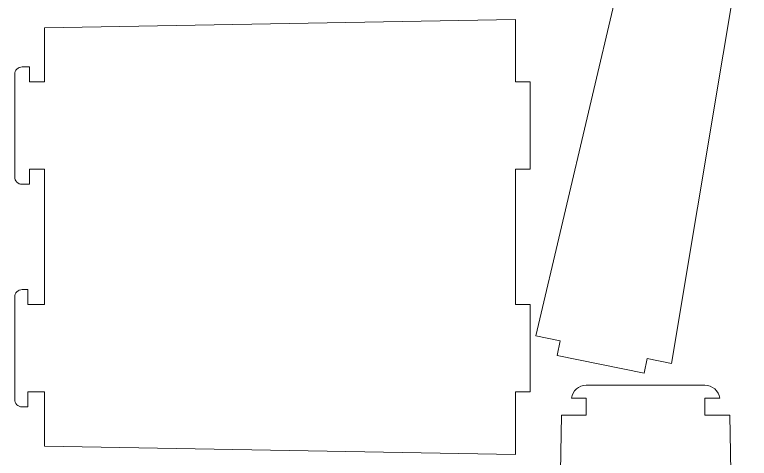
# Model space of a CAD drawing. Header units: millimetres. Extents: x -354 to 354, y -354 to 354.
# Drawn here: x 59 to 353.5, y -176.1 to 1.6 of the extents above; entities that cross this region are included whole.
import ezdxf

# ---------------------------------------------------------------- set-up
doc = ezdxf.new("R2010")
doc.units = ezdxf.units.MM
doc.header["$MEASUREMENT"] = 0
doc.layers.add('Camada 1', color=7, linetype='Continuous')

msp = doc.modelspace()

# ---------------------------------------------------------------- linework, layer by layer
at = {"layer": 'Camada 1', "color": 250, "lineweight": 20}
for points, knots in [([(267.8806, -127.073), (267.8806, -127.073), (311.2272, 56.8148), (311.2272, 56.8148), (311.2272, 56.8148), (311.2272, 56.8148), (321.0307, 54.8424), (321.0307, 54.8424), (321.0307, 54.8424), (321.0307, 54.8424), (322.3522, 61.4108), (322.3522, 61.4108), (322.3522, 61.4108), (322.3522, 61.4108), (316.4701, 62.5942), (316.4701, 62.5942), (316.4701, 62.5942), (316.4701, 62.5942), (316.9237, 64.849), (316.9237, 64.849), (316.9237, 64.849), (317.0807, 65.629), (317.5411, 66.3148), (318.2035, 66.7553), (318.2035, 66.7553), (318.8661, 67.1959), (319.6765, 67.3552), (320.4566, 67.1983), (320.4566, 67.1983), (320.4566, 67.1983), (349.0496, 61.4456), (349.0496, 61.4456), (349.0496, 61.4456), (349.8296, 61.2887), (350.5154, 60.8283), (350.9559, 60.1658), (350.9559, 60.1658), (351.3965, 59.5032), (351.5559, 58.6928), (351.3989, 57.9128), (351.3989, 57.9128), (351.3989, 57.9128), (350.9453, 55.6581), (350.9453, 55.6581), (350.9453, 55.6581), (350.9453, 55.6581), (345.0632, 56.8415), (345.0632, 56.8415), (345.0632, 56.8415), (345.0632, 56.8415), (343.7416, 50.2731), (343.7416, 50.2731), (343.7416, 50.2731), (343.7416, 50.2731), (353.5451, 48.3008), (353.5451, 48.3008), (353.5451, 48.3008), (353.5451, 48.3008), (322.4042, -138.0427), (322.4042, -138.0427), (322.4042, -138.0427), (322.4042, -138.0427), (312.6008, -136.0704), (312.6008, -136.0704), (312.6008, -136.0704), (312.6008, -136.0704), (311.4173, -141.9524), (311.4173, -141.9524), (311.4173, -141.9524), (311.4173, -141.9524), (276.5006, -134.9276), (276.5006, -134.9276), (276.5006, -134.9276), (276.5006, -134.9276), (277.6841, -129.0454), (277.6841, -129.0454), (277.6841, -129.0454), (277.6841, -129.0454), (267.8806, -127.073), (267.8806, -127.073)], [0, 0, 0, 0, 0.04761905, 0.04761905, 0.04761905, 0.04761905, 0.0952381, 0.0952381, 0.0952381, 0.0952381, 0.14285714, 0.14285714, 0.14285714, 0.14285714, 0.19047619, 0.19047619, 0.19047619, 0.19047619, 0.23809524, 0.23809524, 0.23809524, 0.23809524, 0.28571429, 0.28571429, 0.28571429, 0.28571429, 0.33333333, 0.33333333, 0.33333333, 0.33333333, 0.38095238, 0.38095238, 0.38095238, 0.38095238, 0.42857143, 0.42857143, 0.42857143, 0.42857143, 0.47619048, 0.47619048, 0.47619048, 0.47619048, 0.52380952, 0.52380952, 0.52380952, 0.52380952, 0.57142857, 0.57142857, 0.57142857, 0.57142857, 0.61904762, 0.61904762, 0.61904762, 0.61904762, 0.66666667, 0.66666667, 0.66666667, 0.66666667, 0.71428571, 0.71428571, 0.71428571, 0.71428571, 0.76190476, 0.76190476, 0.76190476, 0.76190476, 0.80952381, 0.80952381, 0.80952381, 0.80952381, 0.85714286, 0.85714286, 0.85714286, 0.85714286, 0.9047619, 0.9047619, 0.9047619, 0.9047619, 1, 1, 1, 1]), ([(70.9707, -25.3028), (70.9707, -25.3028), (64.9707, -25.3028), (64.9707, -25.3028), (64.9707, -25.3028), (64.9707, -25.3028), (64.9707, -19.3028), (64.9707, -19.3028), (64.9707, -19.3028), (64.9707, -19.3028), (61.9707, -19.3028), (61.9707, -19.3028), (61.9707, -19.3028), (61.1751, -19.3028), (60.412, -19.6189), (59.8494, -20.1815), (59.8494, -20.1815), (59.2868, -20.7441), (58.9707, -21.5072), (58.9707, -22.3028), (58.9707, -22.3028), (58.9707, -22.3028), (58.9707, -63.3028), (58.9707, -63.3028), (58.9707, -63.3028), (58.9707, -64.9597), (60.3139, -66.3028), (61.9707, -66.3028), (61.9707, -66.3028), (61.9707, -66.3028), (64.9707, -66.3028), (64.9707, -66.3028), (64.9707, -66.3028), (64.9707, -66.3028), (64.9707, -60.3028), (64.9707, -60.3028), (64.9707, -60.3028), (64.9707, -60.3028), (70.9707, -60.3028), (70.9707, -60.3028), (70.9707, -60.3028), (70.9707, -60.3028), (70.9707, -114.467), (70.9707, -114.467), (70.9707, -114.467), (70.9707, -114.467), (64.2707, -114.467), (64.2707, -114.467), (64.2707, -114.467), (64.2707, -114.467), (64.2707, -108.467), (64.2707, -108.467), (64.2707, -108.467), (64.2707, -108.467), (61.9707, -108.467), (61.9707, -108.467), (61.9707, -108.467), (61.1751, -108.467), (60.412, -108.783), (59.8494, -109.3456), (59.8494, -109.3456), (59.2868, -109.9082), (58.9707, -110.6713), (58.9707, -111.467), (58.9707, -111.467), (58.9707, -111.467), (58.9707, -152.467), (58.9707, -152.467), (58.9707, -152.467), (58.9707, -154.1238), (60.3139, -155.4669), (61.9707, -155.467), (61.9707, -155.467), (61.9707, -155.467), (64.2707, -155.467), (64.2707, -155.467), (64.2707, -155.467), (64.2707, -155.467), (64.2707, -149.467), (64.2707, -149.467), (64.2707, -149.467), (64.2707, -149.467), (70.9707, -149.467), (70.9707, -149.467), (70.9707, -149.467), (70.9707, -149.467), (70.9708, -171.1497), (70.9708, -171.1497), (70.9708, -171.1497), (70.9708, -171.1497), (259.7366, -174.467), (259.7366, -174.467), (259.7366, -174.467), (259.7366, -174.467), (259.7365, -149.467), (259.7365, -149.467), (259.7365, -149.467), (259.7365, -149.467), (265.7365, -149.467), (265.7365, -149.467), (265.7365, -149.467), (265.7365, -149.467), (265.7365, -114.467), (265.7365, -114.467), (265.7365, -114.467), (265.7365, -114.467), (259.7365, -114.467), (259.7365, -114.467), (259.7365, -114.467), (259.7365, -114.467), (259.7365, -60.3028), (259.7365, -60.3028), (259.7365, -60.3028), (259.7365, -60.3028), (265.7365, -60.3028), (265.7365, -60.3028), (265.7365, -60.3028), (265.7365, -60.3028), (265.7365, -25.3028), (265.7365, -25.3028), (265.7365, -25.3028), (265.7365, -25.3028), (259.7365, -25.3028), (259.7365, -25.3028), (259.7365, -25.3028), (259.7365, -25.3028), (259.7365, -0.3028), (259.7365, -0.3028), (259.7365, -0.3028), (259.7365, -0.3028), (70.9707, -3.6201), (70.9707, -3.6201), (70.9707, -3.6201), (70.9707, -3.6201), (70.9707, -25.3028), (70.9707, -25.3028)], [0, 0, 0, 0, 0.02857143, 0.02857143, 0.02857143, 0.02857143, 0.05714286, 0.05714286, 0.05714286, 0.05714286, 0.08571429, 0.08571429, 0.08571429, 0.08571429, 0.11428571, 0.11428571, 0.11428571, 0.11428571, 0.14285714, 0.14285714, 0.14285714, 0.14285714, 0.17142857, 0.17142857, 0.17142857, 0.17142857, 0.2, 0.2, 0.2, 0.2, 0.22857143, 0.22857143, 0.22857143, 0.22857143, 0.25714286, 0.25714286, 0.25714286, 0.25714286, 0.28571429, 0.28571429, 0.28571429, 0.28571429, 0.31428571, 0.31428571, 0.31428571, 0.31428571, 0.34285714, 0.34285714, 0.34285714, 0.34285714, 0.37142857, 0.37142857, 0.37142857, 0.37142857, 0.4, 0.4, 0.4, 0.4, 0.42857143, 0.42857143, 0.42857143, 0.42857143, 0.45714286, 0.45714286, 0.45714286, 0.45714286, 0.48571429, 0.48571429, 0.48571429, 0.48571429, 0.51428571, 0.51428571, 0.51428571, 0.51428571, 0.54285714, 0.54285714, 0.54285714, 0.54285714, 0.57142857, 0.57142857, 0.57142857, 0.57142857, 0.6, 0.6, 0.6, 0.6, 0.62857143, 0.62857143, 0.62857143, 0.62857143, 0.65714286, 0.65714286, 0.65714286, 0.65714286, 0.68571429, 0.68571429, 0.68571429, 0.68571429, 0.71428571, 0.71428571, 0.71428571, 0.71428571, 0.74285714, 0.74285714, 0.74285714, 0.74285714, 0.77142857, 0.77142857, 0.77142857, 0.77142857, 0.8, 0.8, 0.8, 0.8, 0.82857143, 0.82857143, 0.82857143, 0.82857143, 0.85714286, 0.85714286, 0.85714286, 0.85714286, 0.88571429, 0.88571429, 0.88571429, 0.88571429, 0.91428571, 0.91428571, 0.91428571, 0.91428571, 0.94285714, 0.94285714, 0.94285714, 0.94285714, 1, 1, 1, 1]), ([(349.0378, -347.5092), (349.0378, -347.5092), (345.7212, -158.7841), (345.7212, -158.7841), (345.7212, -158.7841), (345.7212, -158.7841), (335.7212, -158.7841), (335.7212, -158.7841), (335.7212, -158.7841), (335.7212, -158.7841), (335.7212, -151.9841), (335.7212, -151.9841), (335.7212, -151.9841), (335.7212, -151.9841), (341.6676, -151.9841), (341.6676, -151.9841), (341.6676, -151.9841), (341.267, -149.0064), (338.7257, -146.7842), (335.7212, -146.7842), (335.7212, -146.7842), (335.7212, -146.7842), (288.1918, -146.7842), (288.1918, -146.7842), (288.1918, -146.7842), (285.1873, -146.7842), (282.646, -149.0064), (282.2454, -151.9841), (282.2454, -151.9841), (282.2454, -151.9841), (288.1918, -151.9841), (288.1918, -151.9841), (288.1918, -151.9841), (288.1918, -151.9841), (288.1918, -158.7841), (288.1918, -158.7841), (288.1918, -158.7841), (288.1918, -158.7841), (278.1919, -158.7841), (278.1919, -158.7841), (278.1919, -158.7841), (278.1919, -158.7841), (274.8753, -347.5092), (274.8753, -347.5092), (274.8753, -347.5092), (274.8753, -347.5092), (288.1918, -347.5092), (288.1918, -347.5092), (288.1918, -347.5092), (288.1918, -347.5092), (288.1918, -353.5092), (288.1918, -353.5092), (288.1918, -353.5092), (288.1918, -353.5092), (335.7212, -353.5092), (335.7212, -353.5092), (335.7212, -353.5092), (335.7212, -353.5092), (335.7212, -347.5092), (335.7212, -347.5092), (335.7212, -347.5092), (335.7212, -347.5092), (349.0378, -347.5092), (349.0378, -347.5092)], [0, 0, 0, 0, 0.05882353, 0.05882353, 0.05882353, 0.05882353, 0.11764706, 0.11764706, 0.11764706, 0.11764706, 0.17647059, 0.17647059, 0.17647059, 0.17647059, 0.23529412, 0.23529412, 0.23529412, 0.23529412, 0.29411765, 0.29411765, 0.29411765, 0.29411765, 0.35294118, 0.35294118, 0.35294118, 0.35294118, 0.41176471, 0.41176471, 0.41176471, 0.41176471, 0.47058824, 0.47058824, 0.47058824, 0.47058824, 0.52941176, 0.52941176, 0.52941176, 0.52941176, 0.58823529, 0.58823529, 0.58823529, 0.58823529, 0.64705882, 0.64705882, 0.64705882, 0.64705882, 0.70588235, 0.70588235, 0.70588235, 0.70588235, 0.76470588, 0.76470588, 0.76470588, 0.76470588, 0.82352941, 0.82352941, 0.82352941, 0.82352941, 0.88235294, 0.88235294, 0.88235294, 0.88235294, 1, 1, 1, 1])]:
    msp.add_open_spline(points, degree=3, knots=knots, dxfattribs=at)

doc.saveas('drawing.dxf')
